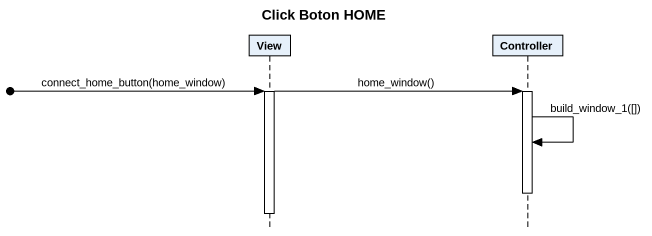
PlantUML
@startuml
title Click Boton HOME
hide footbox
participant View
participant Controller

View -> Controller : home_window()
[o-> View : connect_home_button(home_window)
activate View
activate Controller
Controller -> Controller : build_window_1([])
deactivate Controller
deactivate View
@enduml
